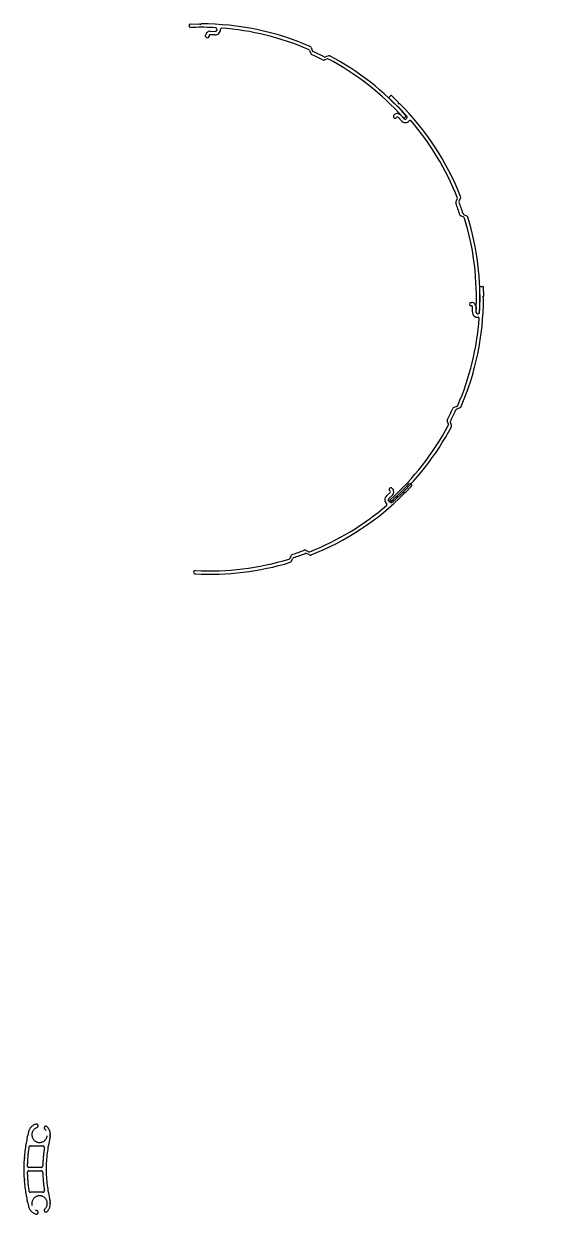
# Model space of a CAD drawing. Header units: millimetres. Extents: x 150937 to 394412, y 327166 to 584759.
# Drawn here: x 233848 to 234151, y 403452 to 404145 of the extents above; entities that cross this region are included whole.
import ezdxf

# ---------------------------------------------------------------- set-up
doc = ezdxf.new("R2010")
doc.units = ezdxf.units.MM
doc.linetypes.add('CENTER2', pattern=[28.575, 19.05, -3.175, 3.175, -3.175])
doc.layers.add('1', color=2, linetype='CENTER2')

# ---------------------------------------------------------------- blocks, each defined once
blk = doc.blocks.new('sef')
for p, q in [((8556.46, 2349.95), (8556.44, 2351.3)), ((8556.73, 2351.61), (8562.25, 2351.71)), ((8562.25, 2351.71), (8562.76, 2351.22)), ((8562.76, 2351.22), (8563.25, 2351.73)), ((8558.54, 2349.63), (8556.77, 2349.65)), ((8565.8, 2344.54), (8565.83, 2345.04)), ((8567.83, 2344.92), (8567.8, 2344.42)), ((8571.25, 2345.27), (8568.35, 2345.39)), ((8568.47, 2347.38), (8571.37, 2347.27)), ((8626.32, 2336.18), (8627, 2334.36)), ((8627.2, 2337.99), (8627.87, 2336.17)), ((8636.6, 2331.24), (8634.75, 2330.63)), ((8637.46, 2333.05), (8635.62, 2332.44))]:
    blk.add_line(p, q)
for centre, radius, start, end in [((8556.74, 2351.31), 0.3, 91.09406, 181.15622), ((8556.76, 2349.95), 0.3, 181.15622, 270.92095), ((8563.15, 2191.7), 160, 66.61584, 89.97313), ((8563.15, 2191.7), 157.99, 86.97274, 91.67354), ((8566.8, 2344.48), 1, 176.60979, 356.60979), ((8568.32, 2344.89), 2.5, 86.60979, 176.60979), ((8568.32, 2344.89), 0.5, 86.60979, 176.60979), ((8571.43, 2348.27), 3, 266.60979, 4.823), ((8571.33, 2348.38), 1.11, 272.01301, 81.28653), ((8575.31, 2348.42), 0.901, 112.32863, 173.60781), ((8563.15, 2191.7), 157.99, 66.64721, 85.71093), ((8625.38, 2335.84), 1, 20.34237, 66.64721), ((8626.26, 2337.65), 1, 20.10135, 66.61584), ((8628.81, 2336.51), 1, 200.10135, 245.61148), ((8627.94, 2334.71), 1, 200.34237, 245.62898), ((8563.15, 2191.7), 155.99, 62.9963, 65.62898), ((8563.15, 2191.7), 157.99, 63.0138, 65.61148), ((8634.44, 2331.58), 1, 242.9963, 288.28291), ((8635.3, 2333.39), 1, 243.0138, 288.52393), ((8636.91, 2330.29), 1, 61.97807, 108.28291), ((8563.15, 2191.7), 157.99, 41.95912, 61.97807), ((8637.78, 2332.11), 1, 62.00944, 108.52393), ((8563.15, 2191.7), 160, 41.92245, 62.00944), ((8681.36, 2298.04), 1.01, 219.79272, 50.02221)]:
    blk.add_arc(centre, radius, start, end)
blk = doc.blocks.new('wefewf')
at = {"layer": '1'}
for points in [[(29174.43, -483.11, 0.317583), (29175.37, -483.78, 0.525667), (29176.39, -482.48, 0.26023), (29171.78, -478.13, 0.042202), (29157.15, -475.72), (29156.69, -476.18), (29156.15, -475.64, 0.016952), (29150.19, -475.44, 0.016952), (29144.23, -475.64), (29143.69, -476.18), (29143.22, -475.72, 0.042202), (29128.59, -478.13, 0.260031), (29123.99, -482.48, 0.506732), (29124.94, -483.78, 0.334191), (29125.95, -483.12, -3.653755), (29126.83, -487.61, 0.191193), (29126.17, -487.28, 0.633527), (29125.54, -488.98, 0.182471), (29129.71, -490.91), (29130.19, -490.43), (29130.67, -490.91, 0.043451), (29131.78, -490.73, -0.062062), (29150.19, -488.44, -0.062062), (29168.59, -490.73, 0.043451), (29169.71, -490.91), (29170.19, -490.43), (29170.67, -490.91, 0.182471), (29174.83, -488.98, 0.633527), (29174.21, -487.28, 0.191193), (29173.55, -487.61, -3.651156)], [(29148.21, -486.47, 0.03384), (29137.85, -487.44, -0.46218), (29136.69, -486.45), (29136.69, -479.36, -0.371616), (29137.54, -478.38, -0.031026), (29148.16, -477.46, -0.421123), (29149.19, -478.46), (29149.19, -485.47, -0.406722)], [(29151.19, -485.47), (29151.19, -478.46, -0.421123), (29152.21, -477.46, -0.031026), (29162.83, -478.38, -0.371616), (29163.69, -479.36), (29163.69, -486.45, -0.46218), (29162.53, -487.44, 0.03384), (29152.16, -486.47, -0.406722)]]:
    blk.add_lwpolyline(points, format="xyb", close=True, dxfattribs=at)

msp = doc.modelspace()

# ---------------------------------------------------------------- block references
msp.add_blockref('sef', (225388.365, 401793.702))
msp.add_blockref('sef', (225388.365, 401793.702))
for name, p, rotation in [('sef', (226349.042, 408491.318), 314.9999999999999), ('sef', (226349.042, 408491.318), 314.9999999999999), ('sef', (231764.274, 412548.957), 269.9999999999999), ('sef', (231764.274, 412548.957), 269.9999999999999), ('sef', (238461.893, 411589.708), 224.9999999999999), ('sef', (238461.893, 411589.708), 224.9999999999999), ('wefewf', (233372.852, 374328.355), 90)]:
    msp.add_blockref(name, p, dxfattribs=dict(rotation=rotation))

doc.saveas('drawing.dxf')
